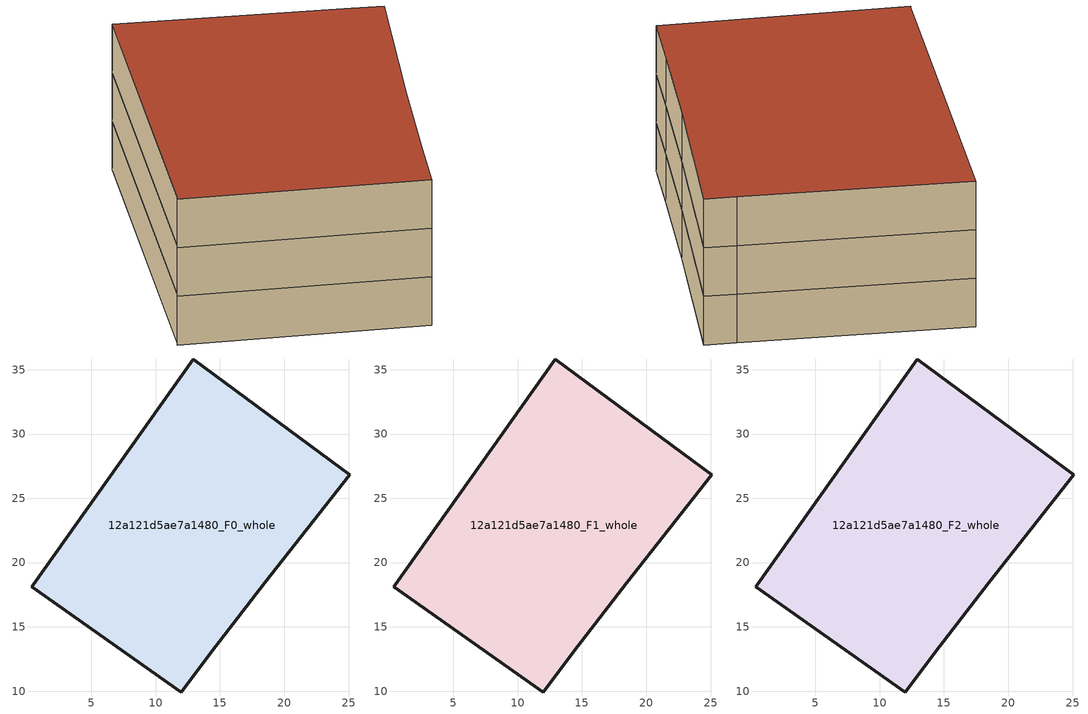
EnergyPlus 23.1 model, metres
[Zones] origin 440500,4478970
12a121d5ae7a1480_F0_whole
 floor ground (EU_floor_Construction): 23.61,27.9 25.11,26.81 18.48,18.43 14.28,12.98 11.98,9.93 0.35,18.12 0.48,18.3 12.92,35.84 z0
 wall outside (EU_wall_Construction): 12.92,35.84 0.48,18.3 0.35,18.12 11.98,9.93 14.28,12.98 18.48,18.43 25.11,26.81 23.61,27.9 12.92,35.84 z0:3
12a121d5ae7a1480_F1_whole
 floor to 12a121d5ae7a1480_F0_whole (EU_floor_Construction): 23.61,27.9 25.11,26.81 18.48,18.43 14.28,12.98 11.98,9.93 0.35,18.12 0.48,18.3 12.92,35.84 z3
 wall outside (EU_wall_Construction): 12.92,35.84 0.48,18.3 0.35,18.12 11.98,9.93 14.28,12.98 18.48,18.43 25.11,26.81 23.61,27.9 12.92,35.84 z3:6
12a121d5ae7a1480_F2_whole
 floor to 12a121d5ae7a1480_F1_whole (EU_floor_Construction): 23.61,27.9 25.11,26.81 18.48,18.43 14.28,12.98 11.98,9.93 0.35,18.12 0.48,18.3 12.92,35.84 z6
 wall outside (EU_wall_Construction): 12.92,35.84 0.48,18.3 0.35,18.12 11.98,9.93 14.28,12.98 18.48,18.43 25.11,26.81 23.61,27.9 12.92,35.84 z6:9
 roof outside (EU_roof_Construction): 18.48,18.43 25.11,26.81 23.61,27.9 12.92,35.84 0.48,18.3 0.35,18.12 11.98,9.93 14.28,12.98 z9
[Building]
EU S2 Campaign: North Axis=0; Terrain=City; Solar Distribution=FullExterior
[Site:Location]
Madrid: Latitude=40.5; Longitude=-3.5; Time Zone=1; Elevation=609
[SizingPeriod:WeatherFileDays]
AnnualSizingPeriod: Begin Month=1; Begin Day of Month=1; End Month=12; End Day of Month=31; Day of Week for Start Day=Monday; Use Weather File Daylight Saving Period=No; Use Weather File Rain and Snow Indicators=No
[MATERIAL]
EU_InternalMass_Material: Roughness=MediumRough; Thickness=0.1; Conductivity=1; Density=1800; Specific Heat=900; Thermal Absorptance=0.9; Solar Absorptance=0.7; Visible Absorptance=0.7
[MATERIAL:NOMASS] Roughness=MediumRough; Thermal Absorptance=0.9; Solar Absorptance=0.7; Visible Absorptance=0.7
Name | Thermal Resistance
EU_wall_NoMass | 0.459673
EU_roof_NoMass | 0.495815
EU_floor_NoMass | 0.788942
[CONSTRUCTION]
EU_wall_Construction: EU_wall_NoMass
EU_roof_Construction: EU_roof_NoMass
EU_floor_Construction: EU_floor_NoMass
EU_InternalMass_Construction: EU_InternalMass_Material
[ZONE] Type=1; Multiplier=1; Ceiling Height=autocalculate; Volume=945.877; Floor Area=autocalculate; Part of Total Floor Area=Yes
12a121d5ae7a1480_F0_whole; 12a121d5ae7a1480_F1_whole; 12a121d5ae7a1480_F2_whole
[INTERNALMASS] Construction=EU_InternalMass_Construction; Surface Area=315.293
Name | Zone or ZoneList
12a121d5ae7a1480_F0_whole_EU_InternalMass | 12a121d5ae7a1480_F0_whole
12a121d5ae7a1480_F1_whole_EU_InternalMass | 12a121d5ae7a1480_F1_whole
12a121d5ae7a1480_F2_whole_EU_InternalMass | 12a121d5ae7a1480_F2_whole
[OTHEREQUIPMENT] Fuel Type=Electricity; Design Level Calculation Method=Watts/Area; Power per Zone Floor Area=1; Fraction Latent=0; Fraction Radiant=0; Fraction Lost=0; Carbon Dioxide Generation Rate=0; EndUse Subcategory=EU_Step8_InternalGains
Name | Zone or ZoneList or Space or SpaceList | Schedule
EU_Step8_InternalGain_12a121d5ae7a1480_F0_whole_f000 | 12a121d5ae7a1480_F0_whole | EU_Step8_GainSchedule_12a121d5ae7a1480_F0_whole_f000
EU_Step8_InternalGain_12a121d5ae7a1480_F1_whole_f000 | 12a121d5ae7a1480_F1_whole | EU_Step8_GainSchedule_12a121d5ae7a1480_F1_whole_f000
EU_Step8_InternalGain_12a121d5ae7a1480_F2_whole_f000 | 12a121d5ae7a1480_F2_whole | EU_Step8_GainSchedule_12a121d5ae7a1480_F2_whole_f000
[ZONEVENTILATION:DESIGNFLOWRATE] Schedule=EU_AlwaysOn; Design Flow Rate Calculation Method=AirChanges/Hour; Air Changes per Hour=0.719161; Ventilation Type=Natural; Fan Pressure Rise=0; Fan Total Efficiency=1; Constant Term Coefficient=1; Temperature Term Coefficient=0; Velocity Term Coefficient=0; Velocity Squared Term Coefficient=0; Minimum Indoor Temperature=-100; Maximum Indoor Temperature=100; Delta Temperature=-100; Minimum Outdoor Temperature=-100; Maximum Outdoor Temperature=100; Maximum Wind Speed=40
Name | Zone or ZoneList or Space or SpaceList
EU_ConstantAir_12a121d5ae7a1480_F0_whole | 12a121d5ae7a1480_F0_whole
EU_ConstantAir_12a121d5ae7a1480_F1_whole | 12a121d5ae7a1480_F1_whole
EU_ConstantAir_12a121d5ae7a1480_F2_whole | 12a121d5ae7a1480_F2_whole
[HVACTEMPLATE:THERMOSTAT] Constant Heating Setpoint=20; Constant Cooling Setpoint=50
EU_HeatOnly_12a121d5ae7a1480_F0_whole; EU_HeatOnly_12a121d5ae7a1480_F1_whole; EU_HeatOnly_12a121d5ae7a1480_F2_whole
[HVACTEMPLATE:ZONE:IDEALLOADSAIRSYSTEM] System Availability Schedule=EU_AlwaysOn; Maximum Heating Supply Air Temperature=50; Minimum Cooling Supply Air Temperature=13; Maximum Heating Supply Air Humidity Ratio=0.0156; Minimum Cooling Supply Air Humidity Ratio=0.0077; Heating Limit=NoLimit; Cooling Limit=NoLimit; Heating Availability Schedule=EU_AlwaysOn; Cooling Availability Schedule=EU_CoolingOff; Dehumidification Control Type=ConstantSensibleHeatRatio; Cooling Sensible Heat Ratio=0.7; Dehumidification Setpoint=60; Humidification Control Type=None; Humidification Setpoint=30; Outdoor Air Method=None; Outdoor Air Flow Rate per Person=0.00944; Outdoor Air Flow Rate per Zone Floor Area=0; Outdoor Air Flow Rate per Zone=0; Demand Controlled Ventilation Type=None; Outdoor Air Economizer Type=NoEconomizer; Heat Recovery Type=None; Sensible Heat Recovery Effectiveness=0.7; Latent Heat Recovery Effectiveness=0.65
Name | Template Thermostat
12a121d5ae7a1480_F0_whole | EU_HeatOnly_12a121d5ae7a1480_F0_whole
12a121d5ae7a1480_F1_whole | EU_HeatOnly_12a121d5ae7a1480_F1_whole
12a121d5ae7a1480_F2_whole | EU_HeatOnly_12a121d5ae7a1480_F2_whole
[SIZING:ZONE] Zone Cooling Design Supply Air Temperature Input Method=SupplyAirTemperature; Zone Cooling Design Supply Air Temperature=13; Zone Heating Design Supply Air Temperature Input Method=SupplyAirTemperature; Zone Heating Design Supply Air Temperature=50; Zone Cooling Design Supply Air Humidity Ratio=0.008; Zone Heating Design Supply Air Humidity Ratio=0.008; Cooling Design Air Flow Method=DesignDay; Cooling Design Air Flow Rate=0; Cooling Minimum Air Flow per Zone Floor Area=0.000762; Cooling Minimum Air Flow=0; Cooling Minimum Air Flow Fraction=0.2; Heating Design Air Flow Method=DesignDay; Heating Design Air Flow Rate=0; Heating Maximum Air Flow per Zone Floor Area=0.002032; Heating Maximum Air Flow=0.141576; Heating Maximum Air Flow Fraction=0.3; Account for Dedicated Outdoor Air System=No; Dedicated Outdoor Air System Control Strategy=NeutralSupplyAir; Dedicated Outdoor Air Low Setpoint Temperature for Design=autosize; Dedicated Outdoor Air High Setpoint Temperature for Design=autosize; Zone Load Sizing Method=Sensible Load Only No Latent Load; Zone Latent Cooling Design Supply Air Humidity Ratio Input Method=HumidityRatioDifference; Zone Cooling Design Supply Air Humidity Ratio Difference=0.005; Zone Latent Heating Design Supply Air Humidity Ratio Input Method=HumidityRatioDifference; Zone Humidification Design Supply Air Humidity Ratio Difference=0.005
12a121d5ae7a1480_F0_whole; 12a121d5ae7a1480_F1_whole; 12a121d5ae7a1480_F2_whole
[SCHEDULE:CONSTANT]
Name | Hourly Value
EU_AlwaysOn | 1
EU_CoolingOff | 0
[SCHEDULE:FILE] Column Number=1; Rows to Skip at Top=0; Number of Hours of Data=8760; Column Separator=Comma; Interpolate to Timestep=No; Minutes per Item=60; Adjust Schedule for Daylight Savings=Yes
Name | File
EU_Step8_GainSchedule_12a121d5ae7a1480_F0_whole_f000 | C:\Users\o_iseri\Desktop\OpenUBEM\openubem\outputs\eu_evidence\EU-11\ES-MAD-BERRUGUETE\idfs\12a121d5ae7a1480\12a121d5ae7a1480_F0_whole_f000_gain.csv
EU_Step8_GainSchedule_12a121d5ae7a1480_F1_whole_f000 | C:\Users\o_iseri\Desktop\OpenUBEM\openubem\outputs\eu_evidence\EU-11\ES-MAD-BERRUGUETE\idfs\12a121d5ae7a1480\12a121d5ae7a1480_F1_whole_f000_gain.csv
EU_Step8_GainSchedule_12a121d5ae7a1480_F2_whole_f000 | C:\Users\o_iseri\Desktop\OpenUBEM\openubem\outputs\eu_evidence\EU-11\ES-MAD-BERRUGUETE\idfs\12a121d5ae7a1480\12a121d5ae7a1480_F2_whole_f000_gain.csv
